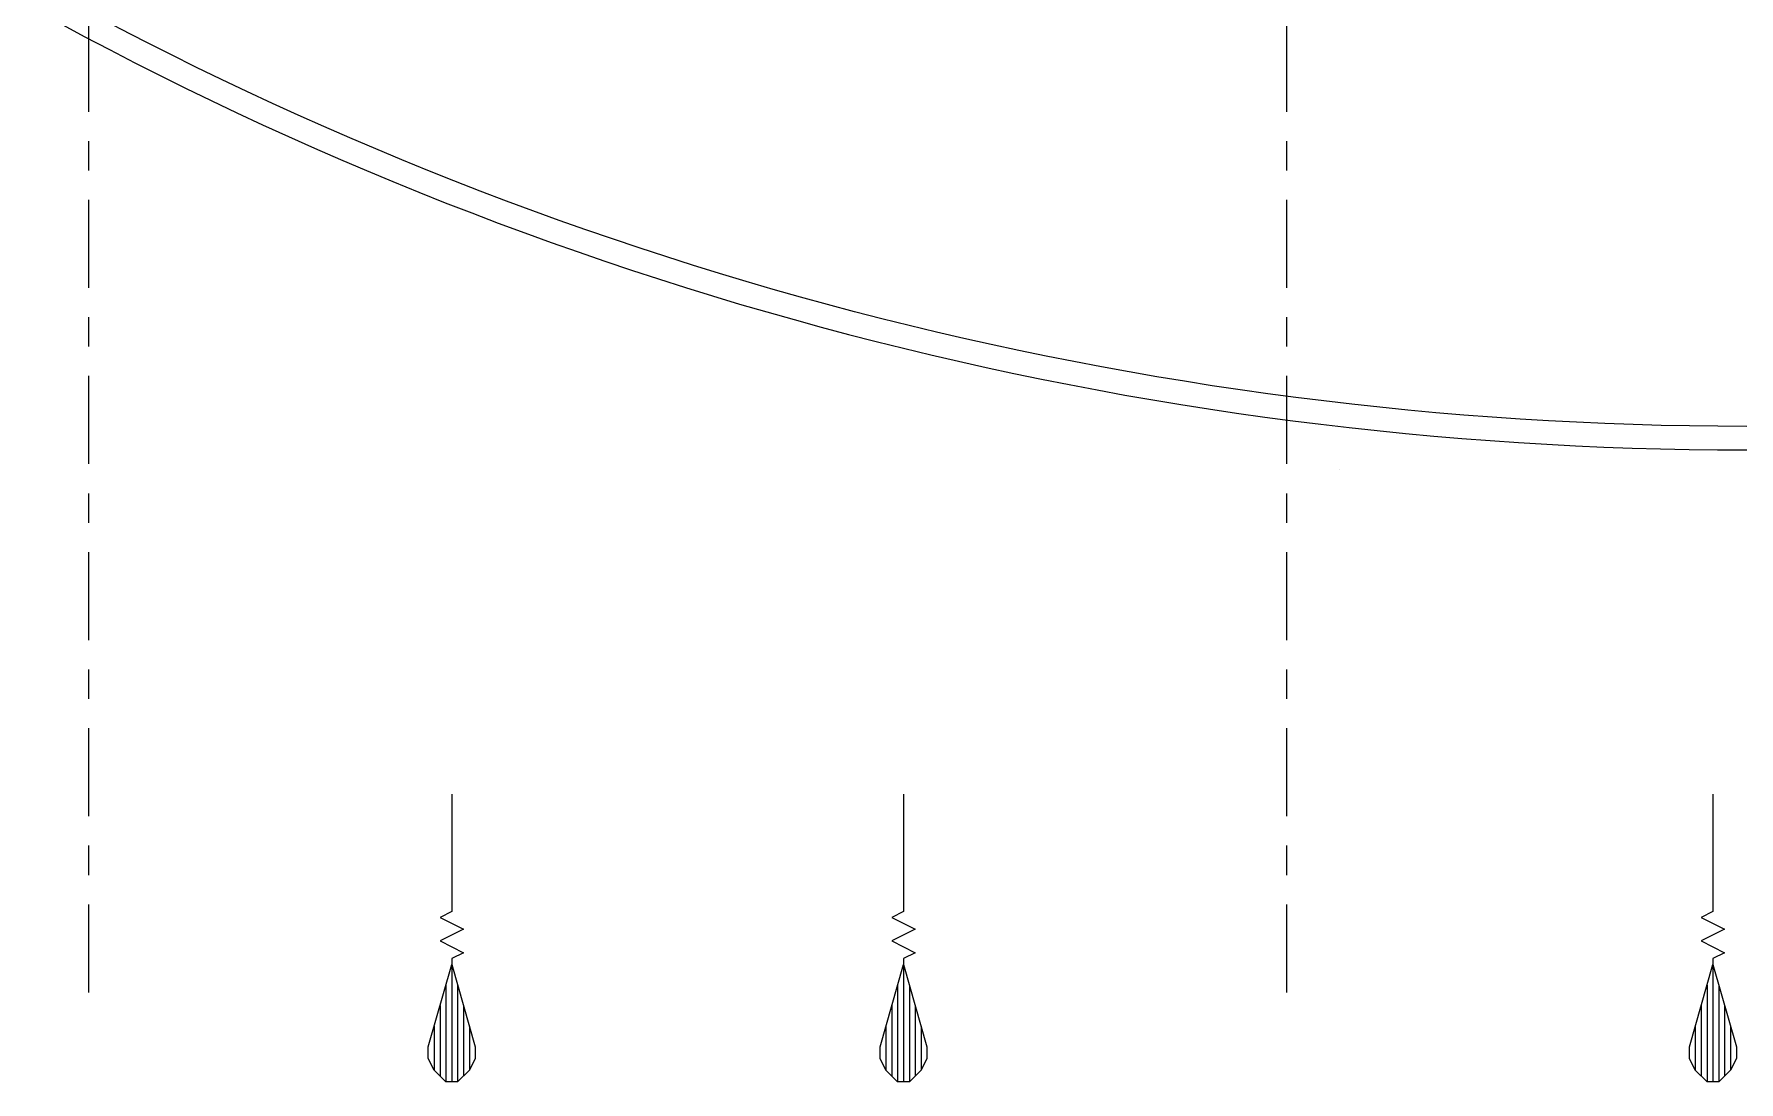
# Model space of a CAD drawing. Extents: x -15993 to 86771, y -21965 to 41866.
# Drawn here: x -365 to 14150, y -16262 to -7339 of the extents above; entities that cross this region are included whole.
import ezdxf

# ---------------------------------------------------------------- set-up
doc = ezdxf.new("R2010")
doc.units = 0
doc.header["$LTSCALE"] = 100
doc.header["$MEASUREMENT"] = 0
doc.linetypes.add('X030--AG$0$CENTER', pattern=[15, 7.5, -2.5, 2.5, -2.5])
doc.layers.get('0').update_dxf_attribs({"color": 8, "linetype": 'CONTINUOUS'})
for name, color, linetype in [('900--', 8, 'CONTINUOUS'), ('930--', 8, 'CONTINUOUS'), ('950--', 8, 'CONTINUOUS'), ('X030--AG$0$030--', 8, 'CONTINUOUS')]:
    doc.layers.add(name, color=color, linetype=linetype)

# ---------------------------------------------------------------- blocks, each defined once
blk = doc.blocks.new('*X61')
at = {"color": 0}
for p, q in [((79, 6), (94, 6)), ((58, 0), (98, 0)), ((65, 2), (98, 2)), ((72, 4), (96, 4)), ((65, -2), (98, -2)), ((72, -4), (96, -4)), ((79, -6), (94, -6))]:
    blk.add_line(p, q, dxfattribs=at)
blk = doc.blocks.new('ZSLP')
at = {"layer": '930--'}
blk.add_lwpolyline([(378, -262), (378, -4262), (-22, -4462), (778, -4862), (-22, -5262), (778, -5662), (378, -5862), (378, -6062)], dxfattribs=at)
blk.add_lwpolyline([(-222, -9662), (-422, -9262), (-422, -8862), (378, -6062), (1178, -8862), (1178, -9262), (978, -9662), (578, -10062), (178, -10062)], close=True, dxfattribs=at)
at = {"layer": '930--', "xscale": 100, "yscale": 100, "zscale": 100, "rotation": 270}
blk.add_blockref('*X61', (378, -262), dxfattribs=at)

msp = doc.modelspace()

# ---------------------------------------------------------------- linework, layer by layer
at = {"layer": '900--'}
msp.add_lwpolyline([(-364.716, -7128.037, 0.128632793), (14453.824, -10879.048), (21095.97, -10879.048, -0.131652498), (22595.97, -11280.972), (25310.274, -12848.076, 0.131652498), (26810.274, -13250), (31770, -13250), (31770, -13050), (26863.864, -13050, -0.131652498), (25363.864, -12648.076), (22649.56, -11080.972, 0.131652498), (21149.56, -10679.048), (14453.028, -10679.048, -0.128639507), (-268.167, -6952.885)], format="xyb", dxfattribs=at)
at = {"layer": '950--'}
msp.add_line((10748.99, -11050), (10748.99, -11050), dxfattribs=at)
at = {"layer": 'X030--AG$0$030--', "linetype": 'X030--AG$0$CENTER'}
for p, q in [((100, -15500), (100, 24776.757)), ((10300, -15500), (10300, 24776.757))]:
    msp.add_line(p, q, dxfattribs=at)

# ---------------------------------------------------------------- block references
at = {"layer": '930--', "xscale": 0.25, "yscale": 0.25, "zscale": 0.25}
for p in [(3096.697, -13746.413), (6942.927, -13746.413), (13834.088, -13746.413)]:
    msp.add_blockref('ZSLP', p, dxfattribs=at)

doc.saveas('drawing.dxf')
